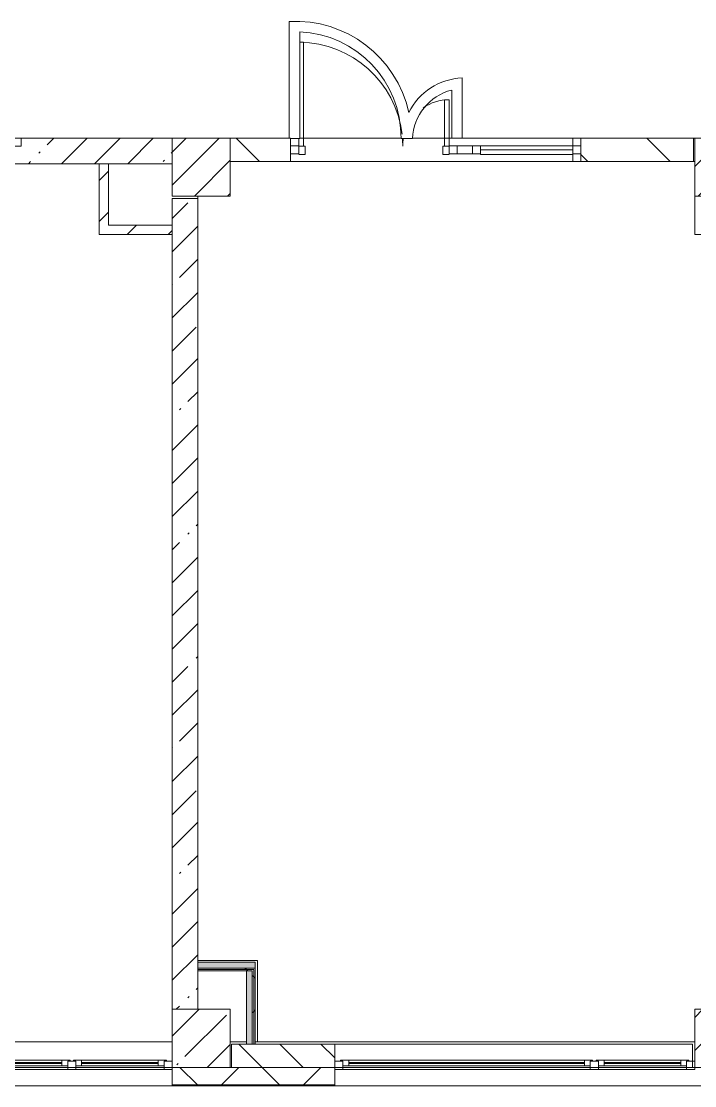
# Model space of a CAD drawing. Header units: millimetres. Extents: x -2766 to 205613, y -8553 to 29000.
# Drawn here: x 124713 to 130513, y -258 to 8906 of the extents above; entities that cross this region are included whole.
import ezdxf

# ---------------------------------------------------------------- set-up
doc = ezdxf.new("R2010")
doc.units = ezdxf.units.MM
for name, color, linetype, lineweight, true_color in [('A-DETL-GENF-4', 7, 'Continuous', 5, 0xaaaaaa), ('A-DOOR-2', 7, 'Continuous', 5, 0xaaaaaa), ('A-FLOR-2', 7, 'Continuous', 5, 0xaaaaaa), ('I-WALL-2', 7, 'Continuous', 5, 0xe7e7e7)]:
    doc.layers.add(name, color=color, linetype=linetype, lineweight=lineweight, true_color=true_color)
for name, color, linetype, lineweight in [('A-GLAZ-2', 7, 'Continuous', 5), ('A-GLAZ-CURT-3', 7, 'Continuous', 5), ('A-GLAZ-CWMG-3', 7, 'Continuous', 5), ('A-WALL', 7, 'Continuous', 9), ('A-WALL-3', 7, 'Continuous', 5), ('I-WALL-3', 7, 'Continuous', 5), ('S-COLS-2', 7, 'Continuous', 5)]:
    doc.layers.add(name, color=color, linetype=linetype, lineweight=lineweight)
pattern_1 = [(45, (78603, 0), (-285.123, 285.123), []), (45, (78888.1, 0), (-285.123, 285.123), [504.031, -100.806, 16.764, -84.042])]
pattern_2 = [(45, (78602.98, 0), (-176.7767, 176.7767), [])]
pattern_3 = [(45, (78603, 0), (-530.33, 530.33), []), (135, (78603, 0), (-530.33, -530.33), [])]

# ---------------------------------------------------------------- blocks, each defined once
blk = doc.blocks.new('BSC_Колонна _Прямоугольная - 500х500-V172-2_2_1_птичка')
at = {"layer": 'S-COLS-2'}
h = blk.add_hatch(dxfattribs=at)
h.set_pattern_fill('FP_108', color=256, style=0, pattern_type=2)
h.set_pattern_definition([(45, (-47660, -7650), (-285.123, 285.123), []), (45, (-47374.88, -7650), (-285.123, 285.123), [504.031, -100.806, 16.764, -84.042])])
h.paths.add_polyline_path([(50, -250), (250, -250), (250, 250), (-250, 250), (-250, -250), (-30, -250)])
for p, q in [((250, 250), (-250, 250)), ((-250, 250), (-250, -250)), ((250, -250), (250, 250)), ((-250, -250), (250, -250))]:
    blk.add_line(p, q, dxfattribs=at)
blk = doc.blocks.new('BSC_Колонна _Прямоугольная - 500х500-V173-2_2_1_птичка')
at = {"layer": 'S-COLS-2'}
h = blk.add_hatch(dxfattribs=at)
h.set_pattern_fill('FP_109', color=256, style=0, pattern_type=2)
h.set_pattern_definition([(45, (-52160, -7650), (-285.123, 285.123), []), (45, (-51874.88, -7650), (-285.123, 285.123), [504.031, -100.806, 16.764, -84.042])])
h.paths.add_polyline_path([(250, -250), (250, 250), (-250, 250), (-250, -250)])
for p, q in [((250, 250), (-250, 250)), ((-250, 250), (-250, -250)), ((250, -250), (250, 250)), ((-250, -250), (250, -250))]:
    blk.add_line(p, q, dxfattribs=at)
blk = doc.blocks.new('BSC_Колонна _Прямоугольная - 500х500-V177-2_2_1_птичка')
at = {"layer": 'S-COLS-2'}
h = blk.add_hatch(dxfattribs=at)
h.set_pattern_fill('FP_113', color=256, style=0, pattern_type=2)
h.set_pattern_definition([(45, (-47660, -150), (-285.123, 285.123), []), (45, (-47374.88, -150), (-285.123, 285.123), [504.031, -100.806, 16.764, -84.042])])
h.paths.add_polyline_path([(50, -250), (250, -250), (250, 250), (-250, 250), (-250, -250), (-30, -250)])
for p, q in [((250, 250), (-250, 250)), ((-250, 250), (-250, -250)), ((250, -250), (250, 250)), ((-250, -250), (250, -250))]:
    blk.add_line(p, q, dxfattribs=at)
blk = doc.blocks.new('BSC_Колонна _Прямоугольная - 500х500-V178-2_2_1_птичка')
at = {"layer": 'S-COLS-2'}
h = blk.add_hatch(dxfattribs=at)
h.set_pattern_fill('FP_114', color=256, style=0, pattern_type=2)
h.set_pattern_definition([(45, (-52160, -150), (-285.123, 285.123), []), (45, (-51874.88, -150), (-285.123, 285.123), [504.031, -100.806, 16.764, -84.042])])
h.paths.add_polyline_path([(53.9, -250), (250, -250), (250, 250), (-250, 250), (-250, -250)])
for p, q in [((250, 250), (-250, 250)), ((-250, 250), (-250, -250)), ((250, -250), (250, 250)), ((-250, -250), (250, -250))]:
    blk.add_line(p, q, dxfattribs=at)
blk = doc.blocks.new('120_Окно_СКБ_2Ст - 120_Окно_СКБ_2Ст 3100х2500 _мал_ створка слева-2_-V195-2_2_1_птичка')
at = {"layer": 'A-GLAZ-2'}
for p, q in [((-1550, -127), (-1550, -57)), ((-1550, -57), (-1480, -57)), ((1550, -57), (-1550, -57)), ((-1480, -57), (-1480, -127)), ((-720, -87), (-1480, -87)), ((-1480, -87), (-1480, -127)), ((-1430, -137), (-1430, -87)), ((-770, -137), (-770, -87)), ((-720, -127), (-720, -57)), ((-720, -57), (-650, -57)), ((-720, -127), (-720, -87)), ((-650, -57), (-650, -127)), ((1480, -87), (-650, -87)), ((-650, -87), (-650, -127)), ((-600, -137), (-600, -87)), ((1430, -137), (1430, -87)), ((1480, -127), (1480, -57)), ((1480, -57), (1550, -57)), ((1480, -127), (1480, -87)), ((1550, -57), (1550, -127)), ((-1480, -127), (-1550, -127)), ((-1550, -127), (-1500, -127)), ((-1480, -127), (-1500, -127)), ((-1500, -127), (-1500, -137)), ((-1500, -137), (-700, -137)), ((-700, -137), (-1500, -137)), ((-1430, -107), (-770, -107)), ((-770, -117), (-1430, -117)), ((-650, -127), (-720, -127)), ((-700, -127), (-720, -127)), ((-700, -127), (-670, -127)), ((-700, -137), (-700, -127)), ((-650, -127), (-670, -127)), ((-670, -127), (-670, -137)), ((-670, -137), (1500, -137)), ((1500, -137), (-670, -137)), ((-600, -107), (1430, -107)), ((1430, -117), (-600, -117)), ((1550, -127), (1480, -127)), ((1500, -127), (1480, -127)), ((1500, -127), (1550, -127)), ((1500, -137), (1500, -127))]:
    blk.add_line(p, q, dxfattribs=at)
blk = doc.blocks.new('120_Окно_СКБ_2Ст - 120_Окно_СКБ_2Ст 2100х2500 _мал створка СЛЕВА_-V197-2_2_1_птичка')
at = {"layer": 'A-GLAZ-2'}
for p, q in [((-1050, -127), (-1050, -57)), ((-1050, -57), (-980, -57)), ((1050, -57), (-1050, -57)), ((-980, -57), (-980, -127)), ((-220, -87), (-980, -87)), ((-980, -87), (-980, -127)), ((-930, -137), (-930, -87)), ((-270, -137), (-270, -87)), ((-220, -127), (-220, -57)), ((-220, -57), (-150, -57)), ((-220, -127), (-220, -87)), ((-150, -57), (-150, -127)), ((980, -87), (-150, -87)), ((-150, -87), (-150, -127)), ((-100, -137), (-100, -87)), ((930, -137), (930, -87)), ((980, -127), (980, -57)), ((980, -57), (1050, -57)), ((980, -127), (980, -87)), ((1050, -57), (1050, -127)), ((-980, -127), (-1050, -127)), ((-1050, -127), (-1000, -127)), ((-980, -127), (-1000, -127)), ((-1000, -127), (-1000, -137)), ((-1000, -137), (-200, -137)), ((-200, -137), (-1000, -137)), ((-930, -107), (-270, -107)), ((-270, -117), (-930, -117)), ((-150, -127), (-220, -127)), ((-200, -127), (-220, -127)), ((-200, -127), (-170, -127)), ((-200, -137), (-200, -127)), ((-150, -127), (-170, -127)), ((-170, -127), (-170, -137)), ((-170, -137), (1000, -137)), ((1000, -137), (-170, -137)), ((-100, -107), (930, -107)), ((930, -117), (-100, -117)), ((1050, -127), (980, -127)), ((1000, -127), (980, -127)), ((1000, -127), (1050, -127)), ((1000, -137), (1000, -127))]:
    blk.add_line(p, q, dxfattribs=at)
blk = doc.blocks.new('120_Окно_СКБ_1Ст - 120_Окно_СКБ_1Ст 400х1200 EI30-24228621-2_2_1_птичка')
at = {"layer": 'A-GLAZ-2'}
for p, q in [((-600, 40), (-600, 110)), ((-600, 110), (-530, 110)), ((600, 110), (-600, 110)), ((-530, 110), (-530, 40)), ((530, 40), (530, 110)), ((530, 110), (600, 110)), ((600, 110), (600, 40)), ((-530, 40), (-600, 40)), ((-600, 40), (600, 40)), ((530, 80), (-530, 80)), ((530, 70), (-530, 70)), ((600, 40), (530, 40))]:
    blk.add_line(p, q, dxfattribs=at)
blk = doc.blocks.new('Прямоугольный импост - 50 x 70 мм-V277-2_2_1_птичка')
at = {"layer": 'A-GLAZ-CWMG-3'}
for p, q in [((-70, 35), (0, 35)), ((-70, -35), (-70, 35)), ((0, 35), (0, -35)), ((0, -35), (-70, -35))]:
    blk.add_line(p, q, dxfattribs=at)
blk = doc.blocks.new('Дверь_Витражная_остекление_ - ДВН_ДАО_Главный вход_1200 в свету-V285-2_2_1_птичка')
at = {"layer": 'A-DETL-GENF-4'}
for p, q in [((-607.5, 925), (-639.4, 925)), ((-607.5, 30), (-607.5, 925)), ((647.5, 430), (607.5, 430)), ((607.5, 430), (607.5, 30)), ((647.5, 35), (647.5, 430)), ((-647.5, 97), (-647.5, 35)), ((-647.5, 30), (-607.5, 30)), ((-592.5, 30), (-647.5, 30)), ((-592.5, -40), (-592.5, 30)), ((592.5, -40), (592.5, 30)), ((592.5, 30), (647.5, 30)), ((607.5, 30), (647.5, 30)), ((-647.5, -40), (-592.5, -40)), ((647.5, -40), (592.5, -40))]:
    blk.add_line(p, q, dxfattribs=at)
at = {"layer": 'A-DOOR-2'}
for p, q in [((647.5, 430), (647.5, 35)), ((-647.5, 97), (-647.5, 35))]:
    blk.add_line(p, q, dxfattribs=at)
for centre, radius, start, end in [((-647.5, 30), 895, 6.64416, 89.47443), ((647.5, 30), 400, 90, 124.04878), ((-647.5, 30), 895, 360, 4.36056), ((647.5, 30), 400, 170.15178, 180)]:
    blk.add_arc(centre, radius, start, end, dxfattribs=at)
blk = doc.blocks.new('Системная панель - Стемалит - 40мм-V279-2_2_1_птичка')
at = {"layer": 'A-GLAZ-CURT-3'}
for p, q in [((65, 35), (-65, 35)), ((-65, 35), (-65, -35)), ((65, -35), (65, 35)), ((-65, -35), (65, -35))]:
    blk.add_line(p, q, dxfattribs=at)
blk = doc.blocks.new('Прямоугольный импост - 50 x 70 мм-V280-2_2_1_птичка')
at = {"layer": 'A-GLAZ-CWMG-3'}
for p, q in [((-35, 35), (35, 35)), ((-35, -35), (-35, 35)), ((35, 35), (35, -35)), ((35, -35), (-35, -35))]:
    blk.add_line(p, q, dxfattribs=at)
blk = doc.blocks.new('Прямоугольный импост - 50 x 70 мм-V281-2_2_1_птичка')
at = {"layer": 'A-GLAZ-CWMG-3'}
for p, q in [((0, 35), (-70, 35)), ((-70, 35), (-70, -35)), ((0, -35), (0, 35)), ((-70, -35), (0, -35))]:
    blk.add_line(p, q, dxfattribs=at)
blk = doc.blocks.new('Системная панель - Стекло - 40мм-V286-2_2_1_птичка')
at = {"layer": 'A-GLAZ-CURT-3'}
for p, q in [((397.5, 0), (-397.5, 0)), ((-397.5, 0), (-397.5, -40)), ((397.5, -40), (397.5, 0)), ((-397.5, -40), (397.5, -40))]:
    blk.add_line(p, q, dxfattribs=at)
blk = doc.blocks.new('Прямоугольный импост - 50 x 70 мм-V283-2_2_1_птичка')
at = {"layer": 'A-GLAZ-CWMG-3'}
for p, q in [((-35, 35), (35, 35)), ((-35, -35), (-35, 35)), ((35, 35), (35, -35)), ((35, -35), (-35, -35))]:
    blk.add_line(p, q, dxfattribs=at)
blk = doc.blocks.new('Прямоугольный импост - 50 x 70 мм-V284-2_2_1_птичка')
at = {"layer": 'A-GLAZ-CWMG-3'}
blk.add_line((41991, 7835), (41196, 7835), dxfattribs=at)

msp = doc.modelspace()

# ---------------------------------------------------------------- hatches: boundary and pattern name
at = {"layer": 'A-WALL-3'}
h = msp.add_hatch(dxfattribs=at)
h.set_pattern_fill('FP_125', color=256, style=0, pattern_type=2)
h.set_pattern_definition([(135, (78602.98, 0), (-176.7767, -176.7767), [])])
h.paths.add_polyline_path([(127213.8, -100), (127413, -100), (127413, 100), (126523, 100), (126523, -100)])
h = msp.add_hatch(dxfattribs=at)
h.set_pattern_fill('FP_121', color=256, style=0, pattern_type=2)
h.set_pattern_definition([(45, (78603, 0), (-353.5534, 353.5534), []), (135, (78603, 0), (-353.5534, -353.5534), [])])
h.paths.add_polyline_path([(154237.2, -250), (154303, -250), (154303, -100), (150163, -100), (150163, -250), (154083, -250)])
h.paths.add_polyline_path([(145663, -250), (149263, -247.5), (149263, -100), (145663, -100), (145663, -240)])
h.paths.add_polyline_path([(135013, -250), (135763, -250), (135763, -100), (135013, -100), (135013, -217.8)])
h.paths.add_polyline_path([(144328.6, -250), (144763, -250), (144763, -100), (143763, -100), (143763, -250)])
h.paths.add_polyline_path([(136663, -250), (137413, -250), (137413, -100), (136663, -100), (136663, -221.2)])
h.paths.add_polyline_path([(140663, -250), (140663, -100), (139513, -100), (139513, -250), (139824.7, -250)])
h.paths.add_polyline_path([(131913, -250), (131913, -100), (130513, -100), (130513, -250), (131717.7, -250)])
h.paths.add_polyline_path([(123913, -250), (123913, -100), (123539.3, -100), (123539.3, -250)])
h.paths.add_polyline_path([(126013, -250), (127413, -250), (127413, -100), (126013, -100), (126013, -199)])
h.paths.add_polyline_path([(121263, -250), (122639.3, -250), (122639.3, -100), (121263, -100), (121263, -189.1)])
h.paths.add_polyline_path([(117363, -250), (118163, -250), (118163, -100), (117363, -100), (117363, -181)])
at = {"layer": 'I-WALL-2'}
for points in [[(126233, 755), (126727.1, 755), (126727.1, 805), (126233, 805)], [(126702.1, 100), (126702.1, 730), (126652.1, 730), (126652.1, 100)]]:
    msp.add_hatch(color=256, dxfattribs=at).paths.add_polyline_path(points)
at = {"layer": 'I-WALL-3'}
h = msp.add_hatch(dxfattribs=at)
h.set_pattern_fill('FP_123', color=256, style=0, pattern_type=2)
h.set_pattern_definition(pattern_1)
h.paths.add_polyline_path([(125463, 7680), (126013, 7680), (126013, 7900), (124713, 7900), (124713, 7830), (123513, 7830), (123513, 7900), (122013, 7900), (122013, 7680), (125383, 7680)])
h = msp.add_hatch(dxfattribs=at)
h.set_pattern_fill('FP_126', color=256, style=0, pattern_type=2)
h.set_pattern_definition([(135, (78603, 0), (-353.5534, -353.5534), [])])
h.paths.add_polyline_path([(127033, 7700), (127033, 7900), (126513, 7900), (126513, 7700), (126963, 7700)])
h.paths.add_polyline_path([(130503, 7700), (130503, 7900), (129533, 7900), (129533, 7700), (129916.1, 7700)])
h = msp.add_hatch(dxfattribs=at)
h.set_pattern_fill('FP_127', color=256, style=0, pattern_type=2)
h.set_pattern_definition(pattern_2)
h.paths.add_polyline_path([(125383, 7070), (125463, 7070), (125463, 7680), (125383, 7680), (125383, 7280)])
h = msp.add_hatch(dxfattribs=at)
h.set_pattern_fill('FP_123', color=256, style=0, pattern_type=2)
h.set_pattern_definition(pattern_1)
h.paths.add_polyline_path([(126233, 400), (126233, 7380), (126013, 7380), (126013, 400), (126117.7, 400)])
h = msp.add_hatch(dxfattribs=at)
h.set_pattern_fill('FP_127', color=256, style=0, pattern_type=2)
h.set_pattern_definition(pattern_2)
h.paths.add_polyline_path([(125936.5, 7070), (126013, 7070), (126010.2, 7150), (125463, 7150), (125463, 7070)])
h = msp.add_hatch(dxfattribs=at)
h.set_pattern_fill('FP_180', color=256, style=0, pattern_type=2)
h.set_pattern_definition(pattern_3)
h.paths.add_polyline_path([(126313, 742.5), (126727.1, 745), (126727.1, 755), (126233, 755), (126233, 742.5)])
h = msp.add_hatch(dxfattribs=at)
h.set_pattern_fill('FP_180', color=256, style=0, pattern_type=2)
h.set_pattern_definition(pattern_3)
h.paths.add_polyline_path([(126233, 730), (126714.6, 730), (126714.6, 742.5), (126233, 742.5)])
h = msp.add_hatch(dxfattribs=at)
h.set_pattern_fill('FP_180', color=256, style=0, pattern_type=2)
h.set_pattern_definition(pattern_3)
h.paths.add_polyline_path([(126727.1, 100), (126727.1, 742.5), (126714.6, 742.5), (126714.6, 100)])
h = msp.add_hatch(dxfattribs=at)
h.set_pattern_fill('FP_180', color=256, style=0, pattern_type=2)
h.set_pattern_definition(pattern_3)
h.paths.add_polyline_path([(126714.6, 100), (126714.6, 730), (126702.1, 730), (126702.1, 100)])

# ---------------------------------------------------------------- linework, layer by layer
at = {"layer": 'A-FLOR-2'}
for p, q in [((127021.1, 8904.6), (127021.1, 7900)), ((127111.1, 7897), (127111.1, 8815.2)), ((128510, 7900), (128510, 8418.4)), ((128420, 8314.2), (128420, 7900)), ((127033, 7897), (127111.1, 7897)), ((127111.1, 7900), (127983.4, 7900)), ((127983.5, 7897), (128081.5, 7897)), ((128081.9, 7900), (129533, 7900)), ((129463, 7900), (128510, 7900)), ((129463, 7835), (129463, 7900)), ((130503, 7900), (130513, 7900)), ((129463, 7700), (129463, 7760)), ((130513, 7700), (130503, 7700)), ((126233, 7400), (126233, 7380)), ((126233, 820), (126747.1, 820)), ((126747.1, 820), (126747.1, 120))]:
    msp.add_line(p, q, dxfattribs=at)
for centre, radius, start, end in [((127073.6, 7906), 1000, 12.44956, 93.01125), ((127073.6, 7906), 910, 359.43333, 87.64026), ((128535, 7875), 544, 92.63401, 153.04618), ((128535, 7875), 454, 104.67311, 177.22246)]:
    msp.add_arc(centre, radius, start, end, dxfattribs=at)
at = {"layer": 'A-WALL'}
for p, q in [((125463, 7680), (125383, 7680)), ((126013, 7070), (126013, 7150)), ((126233, 805), (126233, 730)), ((126233, 755), (126727.1, 755)), ((126233, 742.5), (126714.6, 742.5)), ((126714.6, 100), (126714.6, 742.5)), ((126702.1, 730), (126652.1, 730)), ((126702.1, 100), (126702.1, 730)), ((126523, -100), (127413, -100)), ((126013, -250), (127413, -250)), ((126013, -253), (127413, -253))]:
    msp.add_line(p, q, dxfattribs=at)
at = {"layer": 'A-WALL-3'}
for p, q in [((126523, 100), (126523, -100)), ((126523, 100), (130493, 100)), ((127413, -258), (127413, 100)), ((130493, -100), (130493, 100)), ((126013, -100), (126013, -258)), ((126513, -100), (126523, -100)), ((136663, -258), (117363, -258))]:
    msp.add_line(p, q, dxfattribs=at)
at = {"layer": 'I-WALL-3'}
for p, q in [((126013, 7900), (124713, 7900)), ((127033, 7900), (126513, 7900)), ((127033, 7700), (127033, 7900)), ((127111.1, 7900), (127983.4, 7900)), ((128081.9, 7900), (128420, 7900)), ((129463, 7900), (130503, 7900)), ((129533, 7900), (129533, 7700)), ((130503, 7700), (130503, 7900)), ((130503, 7700), (126513, 7700)), ((122793, 7680), (125383, 7680)), ((125383, 7680), (125383, 7070)), ((125463, 7150), (125463, 7680)), ((125463, 7680), (126013, 7680)), ((126233, 7380), (126013, 7380)), ((126013, 7380), (126013, 7150)), ((126233, 805), (126233, 7380)), ((130513, 7400), (130513, 7070)), ((126013, 7150), (125463, 7150)), ((125383, 7070), (126013, 7070)), ((126013, 7070), (126013, 400)), ((130513, 7070), (132293, 7070)), ((126727.1, 805), (126233, 805)), ((126727.1, 100), (126727.1, 805)), ((126233, 400), (126233, 730)), ((126233, 730), (126652.1, 730)), ((126652.1, 730), (126652.1, 100)), ((122292.1, 120), (126013, 120)), ((126513, 120), (126652.1, 120)), ((126727.1, 120), (130513, 120)), ((126013, -100), (123913, -100)), ((130513, -100), (127413, -100))]:
    msp.add_line(p, q, dxfattribs=at)

# ---------------------------------------------------------------- block references
at = {"layer": 'A-DOOR-2'}
msp.add_blockref('Дверь_Витражная_остекление_ - ДВН_ДАО_Главный вход_1200 в свету-V285-2_2_1_птичка', (127750.5, 7800), dxfattribs=at)
at = {"layer": 'A-GLAZ-2'}
msp.add_blockref('120_Окно_СКБ_1Ст - 120_Окно_СКБ_1Ст 400х1200 EI30-24228621-2_2_1_птичка', (124113, 7790), dxfattribs=at)
at = {"layer": 'A-GLAZ-2', "rotation": 180}
for name, p in [('120_Окно_СКБ_2Ст - 120_Окно_СКБ_2Ст 2100х2500 _мал створка СЛЕВА_-V197-2_2_1_птичка', (124963, -175)), ('120_Окно_СКБ_2Ст - 120_Окно_СКБ_2Ст 3100х2500 _мал_ створка слева-2_-V195-2_2_1_птичка', (128963, -175))]:
    msp.add_blockref(name, p, dxfattribs=at)
at = {"layer": 'A-GLAZ-CURT-3'}
for name, p in [('Системная панель - Стемалит - 40мм-V279-2_2_1_птичка', (128533, 7800)), ('Системная панель - Стекло - 40мм-V286-2_2_1_птичка', (129065.5, 7800))]:
    msp.add_blockref(name, p, dxfattribs=at)
at = {"layer": 'A-GLAZ-CWMG-3', "rotation": 180}
msp.add_blockref('Прямоугольный импост - 50 x 70 мм-V281-2_2_1_птичка', (127033, 7800), dxfattribs=at)
at = {"layer": 'A-GLAZ-CWMG-3', "extrusion": (0, 0, -1), "rotation": 180}
for name, p in [('Прямоугольный импост - 50 x 70 мм-V280-2_2_1_птичка', (-128433, 7800)), ('Прямоугольный импост - 50 x 70 мм-V283-2_2_1_птичка', (-128633, 7800)), ('Прямоугольный импост - 50 x 70 мм-V277-2_2_1_птичка', (-129533, 7800))]:
    msp.add_blockref(name, p, dxfattribs=at)
at = {"layer": 'A-GLAZ-CWMG-3'}
msp.add_blockref('Прямоугольный импост - 50 x 70 мм-V284-2_2_1_птичка', (87472, 0), dxfattribs=at)
at = {"layer": 'S-COLS-2'}
for name, p in [('BSC_Колонна _Прямоугольная - 500х500-V172-2_2_1_птичка', (126263, 7650)), ('BSC_Колонна _Прямоугольная - 500х500-V173-2_2_1_птичка', (130763, 7650)), ('BSC_Колонна _Прямоугольная - 500х500-V177-2_2_1_птичка', (126263, 150)), ('BSC_Колонна _Прямоугольная - 500х500-V178-2_2_1_птичка', (130763, 150))]:
    msp.add_blockref(name, p, dxfattribs=at)

doc.saveas('drawing.dxf')
